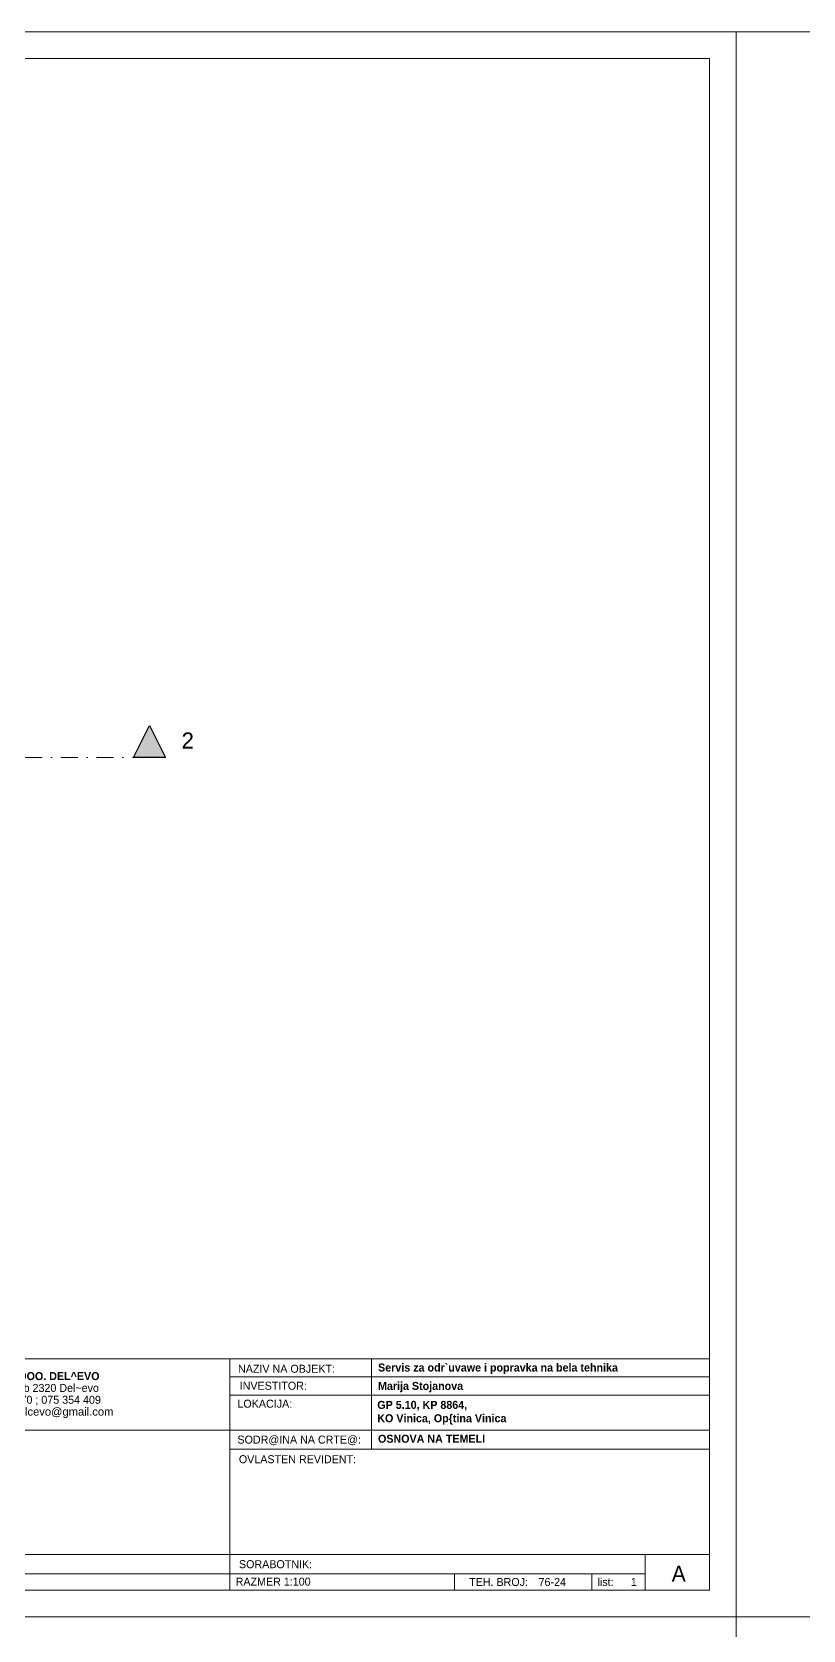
# Model space of a CAD drawing. Header units: millimetres. Extents: x -115530 to 122462, y -34508 to 119375.
# Drawn here: x -86724 to -72280, y 89425 to 119375 of the extents above; entities that cross this region are included whole.
import ezdxf

# ---------------------------------------------------------------- set-up
doc = ezdxf.new("R2010")
doc.units = ezdxf.units.MM
doc.header["$MEASUREMENT"] = 0
doc.linetypes.add('Dot & Dashed', pattern=[670.277762, 317.5, -176.388889, 0, -176.388874])
for name, color, linetype, lineweight in [('Lines_Pen_No__1', 7, 'Continuous', 13), ('Marker - Section_Pen_No__25', 8, 'Continuous', 25), ('Pecat_Pen_No__1', 7, 'Continuous', 13), ('Roofs_Pen_No__1', 7, 'Continuous', 13)]:
    doc.layers.add(name, color=color, linetype=linetype, lineweight=lineweight)
doc.layers.add('Marker - Section_Pen_No__85', color=7, linetype='Continuous', lineweight=13, true_color=0xaaaaaa)
doc.styles.add('GENERATED_STYLE_1', font='arial.ttf')
doc.styles.add('GENERATED_STYLE_5', font='')
doc.styles.get('GENERATED_STYLE_5').set_extended_font_data('MAC C Swiss cyrillic', bold=True)

msp = doc.modelspace()

# ---------------------------------------------------------------- hatches: boundary and pattern name
at = {"layer": 'Marker - Section_Pen_No__25', "linetype": 'Continuous', "lineweight": 25}
msp.add_hatch(color=8, dxfattribs=at).paths.add_polyline_path([(-84224.84, 105776.04), (-84524.84, 106376.04), (-84824.84, 105776.04)])

# ---------------------------------------------------------------- linework, layer by layer
at = {"layer": 'Lines_Pen_No__1', "linetype": 'Continuous'}
for p, q in [((-74030.44, 90175.49), (-74030.44, 95210.98)), ((-74030.44, 94509.92), (-83019.51, 94509.92)), ((-83019.51, 92817.85), (-74030.44, 92817.85)), ((-78810.58, 90479.03), (-78810.58, 90175.49)), ((-76236.6, 90479.03), (-76236.6, 90175.49))]:
    msp.add_line(p, q, dxfattribs=at)
at = {"layer": 'Lines_Pen_No__1'}
msp.add_line((-83019.51, 90175.49), (-83019.51, 94509.92), dxfattribs=at)
at = {"layer": 'Lines_Pen_No__1', "linetype": 'Continuous', "flags": 128}
for points in [[(-92030.44, 94509.92), (-83019.51, 94509.92)], [(-92030.44, 90175.49), (-92030.44, 94509.92), (-83019.51, 94509.92)], [(-80363.49, 94499.15), (-80363.49, 92817.85)], [(-83019.51, 94169.15), (-74030.44, 94169.15)], [(-83019.51, 93828.38), (-74030.44, 93828.38)], [(-92030.44, 93168.38), (-83019.51, 93168.38)], [(-83019.51, 93168.38), (-74030.44, 93168.38)], [(-92030.44, 90839.92), (-74030.44, 90839.92)], [(-75236.6, 90539.92), (-75236.6, 90175.49), (-75236.6, 90839.92)], [(-92030.44, 90479.03), (-75236.6, 90479.03)], [(-92030.44, 90175.49), (-74030.44, 90175.49)]]:
    msp.add_lwpolyline(points, dxfattribs=at)
at = {"layer": 'Marker - Section_Pen_No__25', "color": 8, "linetype": 'Continuous', "lineweight": 25, "flags": 128}
msp.add_lwpolyline([(-84224.84, 105776.04), (-84824.84, 105776.04), (-84524.84, 106376.04)], close=True, dxfattribs=at)
at = {"layer": 'Marker - Section_Pen_No__85', "color": 253, "linetype": 'Dot & Dashed', "lineweight": 13, "true_color": 0xaaaaaa}
msp.add_line((-84524.84, 105776.04), (-106255.88, 105776.04), dxfattribs=at)
at = {"layer": 'Roofs_Pen_No__1'}
for points in [[(-115530.44, 89675.49), (-73530.44, 89675.49), (-73530.44, 119375.49), (-115530.44, 119375.49)], [(-73530.44, 89675.49), (-31530.44, 89675.49), (-31530.44, 119375.49), (-73530.44, 119375.49)], [(-113030.44, 90175.49), (-74030.44, 90175.49), (-74030.44, 118875.49), (-113030.44, 118875.49)], [(-115530.44, 59975.49), (-73530.44, 59975.49), (-73530.44, 89675.49), (-115530.44, 89675.49)], [(-73530.44, 59975.49), (-31530.44, 59975.49), (-31530.44, 89675.49), (-73530.44, 89675.49)]]:
    msp.add_lwpolyline(points, close=True, dxfattribs=at)

# ---------------------------------------------------------------- texts
at = {"layer": 'Marker - Section_Pen_No__25', "color": 8, "lineweight": 25, "insert": (-83922.8, 105946.2), "char_height": 300, "attachment_point": 7, "style": 'GENERATED_STYLE_1'}
msp.add_mtext('\\A1;\\pxql,t0;2', dxfattribs=at)
at = {"layer": 'Pecat_Pen_No__1', "linetype": 'Continuous', "style": 'GENERATED_STYLE_5'}
for s, insert, char_height, attachment_point in [('\\pqc;{\\fMAC C Swiss|b0|i0|c0|p0;NAZIV NA OBJEKT:}', (-81955.69, 94396.96), 150, 2), ('{\\fMAC C Swiss|b1|i0|c0|p34;Servis za odr`uvawe i popravka na bela tehnika}', (-80240.17, 94420.45), 150, 1), ('\\pqc;{\\fMAC C Swiss|b0|i0|c0|p0;INVESTITOR:}', (-82203.46, 94079.37), 150, 2), ('{\\fMAC C Swiss|b1|i0|c0|p34;Marija Stojanova}', (-80241.75, 94075.47), 150, 1), ('\\pqc;{\\fMAC C Swiss|b0|i0|c0|p0;LOKACIJA:}', (-82362.28, 93742.4), 150, 2), ('\\A1;{\\fMAC C Swiss|b1|i0|c0|p34; GP 5.10, KP 8864,  \\P KO Vinica, Op\\{tina Vinica}', (-80310.93, 93719.98), 150, 1), ('\\pqc;{\\fMAC C Swiss|b0|i0|c0|p0;SODR@INA NA CRTE@:}', (-81718.57, 93069.46), 150, 2), ('{\\fMAC C Swiss|b1|i0|c0|p34;OSNOVA NA TEMELI}', (-80241.75, 93085.47), 150, 1), ('\\pqc;{\\fMAC C Swiss|b0|i0|c0|p0;OVLASTEN REVIDENT:}', (-81750.28, 92701.84), 150, 2), ('\\pqc;{\\fMAC C Swiss|b0|i0|c0|p0;SORABOTNIK:}', (-82161.19, 90734.49), 150, 2), ('{\\fMAC C Swiss|b0|i0|c0|p34;A}', (-74608.35, 90479.03), 300, 5), ('{\\fMAC C Swiss|b0|i0|c0|p0;\\A1;RAZMER 1:100^I}', (-82908.43, 90407.6), 150, 1), ('\\pqc;{\\fMAC C Swiss|b0|i0|c0|p0;TEH. BROJ:}', (-77983.99, 90401), 150, 2), ('{\\fMAC C Swiss|b0|i0|c0|p34;76-24}', (-77234.08, 90401), 150, 1), ('{\\fMAC C Swiss|b0|i0|c0|p34;list:}', (-76129.2, 90401), 150, 1), ('{\\fMAC C Swiss|b0|i0|c0|p34;1}', (-75505.67, 90401), 150, 1)]:
    msp.add_mtext(s, dxfattribs=dict(at, insert=insert, char_height=char_height, attachment_point=attachment_point))
at = {"layer": 'Pecat_Pen_No__1', "linetype": 'Continuous', "insert": (-86765.85, 93829.55), "char_height": 150, "attachment_point": 5, "line_spacing_factor": 0.887159, "style": 'GENERATED_STYLE_5'}
msp.add_mtext('\\A1;{\\fMAC C Swiss|b1|i0|c0|p34;"GEO ING" DOO. DEL^ EVO}\\P{\\fMAC C Swiss|b0|i0|c0|p34;M.M. Brico b.b 2320 Del~evo \\Ptel 033 411 770 ; 075 354 409 \\P\\fArial|b0|i0|c0|p34;mail : geoing.delcevo@gmail.com}', dxfattribs=at)

doc.saveas('drawing.dxf')
